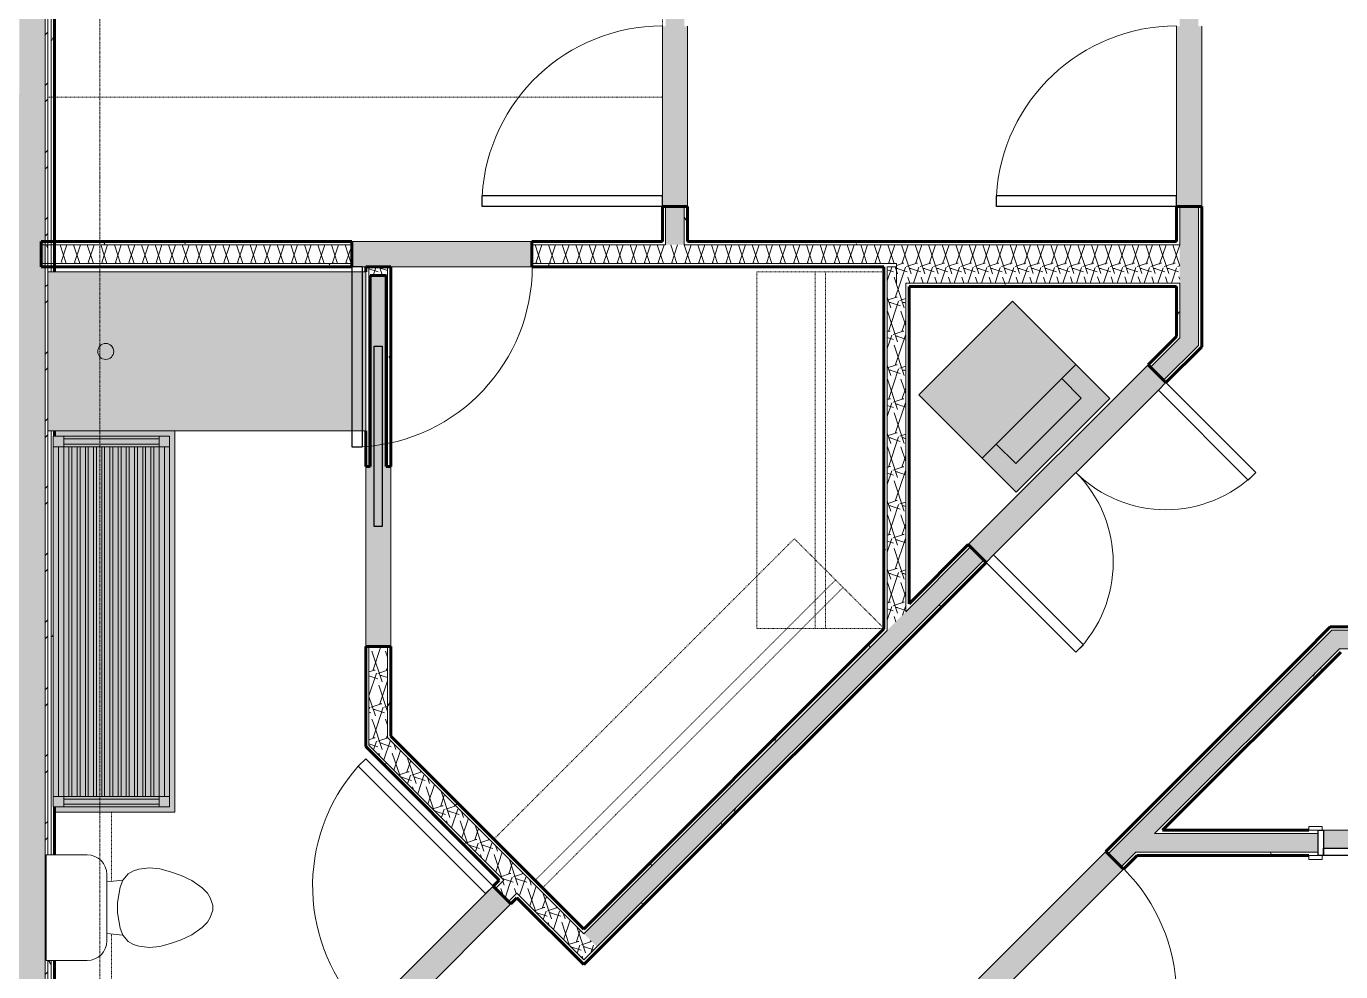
# Model space of a CAD drawing. Header units: inches. Extents: x -4169 to -1846, y 9706 to 12377.
# Drawn here: x -2514.2 to -2266.1, y 10525.7 to 10704.1 of the extents above; entities that cross this region are included whole.
import ezdxf

# ---------------------------------------------------------------- set-up
doc = ezdxf.new("R2010")
doc.units = ezdxf.units.IN
doc.header["$MEASUREMENT"] = 0
doc.linetypes.add('Dash', pattern=[0.25, 0.125, -0.125])
doc.linetypes.add('Grid Line 1_2_', pattern=[0.875, 0.5, -0.125, 0.125, -0.125])
for name, color, linetype, lineweight in [('0-1', 7, 'Continuous', 5), ('0-2', 50, 'Continuous', 18), ('A-DOOR-1', 250, 'Continuous', 9), ('A-DOOR-2', 90, 'Continuous', 30), ('A-DOOR-FRAM-1', 90, 'Continuous', 30), ('A-WALL', 113, 'Continuous', 18), ('A-WALL-1', 8, 'Continuous', 5), ('A-WALL-4', 10, 'Continuous', 60), ('A-WALL-5', 50, 'Continuous', 18), ('A-WALL-PATT-1', 250, 'Continuous', 9), ('A-WALL-PATT-2', 253, 'Continuous', 9), ('A-WALL-PATT-4', 111, 'Continuous', 9), ('I-FURN-1', 250, 'Continuous', 9), ('I-FURN-HDLN-1', 250, 'Dash', 9), ('I-WALL-3', 2, 'Continuous', 60), ('P-SANR-FIXT-2', 250, 'Continuous', 9), ('P-SANR-FIXT-3', 55, 'Continuous', 9), ('Q-CASE-1', 9, 'Continuous', 9), ('Q-CASE-3', 250, 'Continuous', 9), ('Q-CASE-HDLN-1', 250, 'Dash', 9), ('S-GRID-1', 1, 'Grid Line 1_2_', 9)]:
    doc.layers.add(name, color=color, linetype=linetype, lineweight=lineweight)
pattern_1 = [(0, (0, 0), (20.48, 5.12), [0.845, -14.515, 0.845, -14.515, -81.92]), (0, (0, 0), (20.48, 5.12), [-30.72, 0.845, -29.875, 0.845, -14.515, -35.84]), (0, (0, 0), (20.48, 5.12), [-76.8, 0.845, -9.395, 0.845, -24.755]), (120, (7.68, 2.56), (-14.67405, 15.1762003), [0.845, -14.515, 0.845, -14.515, -81.92]), (120, (7.68, 2.56), (-14.67405, 15.1762003), [-30.72, 0.845, -29.875, 0.845, -14.515, -35.84]), (120, (7.68, 2.56), (-14.67405, 15.1762003), [-76.8, 0.845, -9.395, 0.845, -24.755]), (240, (10.24, 12.8), (-5.80595, -20.2962003), [0.845, -14.515, 0.845, -14.515, -81.92]), (240, (10.24, 12.8), (-5.80595, -20.2962003), [-30.72, 0.845, -29.875, 0.845, -14.515, -35.84]), (240, (10.24, 12.8), (-5.80595, -20.2962003), [-76.8, 0.845, -9.395, 0.845, -24.755])]
pattern_2 = [(161.57, (0.32, 0.32), (-2.560496185, -0.000537386), [0, -18.214, 2.022, 0]), (18.43, (-0.32, 0.32), (-2.560496185, 0.000537386), [0, -18.214, 2.022, 0]), (108.43, (0.32, 0.32), (1.27922091, -6.400876726), [6.07, -14.166]), (71.57, (-0.32, 0.32), (1.27922091, 6.400876726), [6.07, -14.166])]

# ---------------------------------------------------------------- blocks, each defined once
blk = doc.blocks.new('POCKET - FLUSH - 2-10 x 6-8-2636667-ENLARGED RCP - 2ND FLOOR PLAN')
at = {"layer": 'A-DOOR-2'}
for p, q in [((-39.67, -0.75), (-39.67, 0.75)), ((-39.67, 0.75), (-5.67, 0.75)), ((-5.67, 0.75), (-5.67, -0.75)), ((-5.67, -0.75), (-39.67, -0.75))]:
    blk.add_line(p, q, dxfattribs=at)
blk = doc.blocks.new('Bath Tub - Maestro - 60_x30_-1372872-ENLARGED RCP - 2ND FLOOR PLAN')
at = {"layer": 'P-SANR-FIXT-3'}
blk.add_hatch(color=256, dxfattribs=at).paths.add_polyline_path([(0, -30), (60, -30), (60, 0), (0, 0)], flags=0)
at = {"layer": 'P-SANR-FIXT-2'}
for p, q in [((0, -30), (0, 0)), ((0, 0), (60, 0)), ((60, 0), (60, -30)), ((60, -30), (0, -30))]:
    blk.add_line(p, q, dxfattribs=at)
for start, end in [(0, 180), (180, 0)]:
    blk.add_arc((10.9375, -15), 1.5, start, end, dxfattribs=at)
blk = doc.blocks.new('Toilet-Domestic-3D - Toilet-Domestic-3D-1352612-ENLARGED RCP - 2ND FLOOR PLAN')
at = {"layer": 'P-SANR-FIXT-2'}
for p, q in [((-9.98, 19.48), (9.98, 19.48)), ((-9.98, 11.75), (-9.98, 19.48)), ((9.98, 19.48), (9.98, 11.75)), ((6.25, 8.02), (-6.25, 8.02)), ((-4.86, 8.02), (-5.21, 5)), ((4.86, 8.02), (5.21, 5)), ((-5.21, 5), (-6.4, 4)), ((-3.84, 5.5), (-5.21, 5)), ((-1, 6), (-3.84, 5.5)), ((1, 6), (-1, 6)), ((3.84, 5.5), (1, 6)), ((5.21, 5), (3.84, 5.5)), ((6.4, 4), (5.21, 5)), ((-6.97, 3), (-7.24, 2)), ((-6.4, 4), (-6.97, 3)), ((6.97, 3), (6.4, 4)), ((7.24, 2), (6.97, 3)), ((-7.41, 1), (-7.5, 0)), ((-7.5, 0), (-7.33, -1.99)), ((-7.24, 2), (-7.41, 1)), ((7.41, 1), (7.24, 2)), ((7.33, -1.99), (7.5, 0)), ((7.5, 0), (7.41, 1)), ((-7.33, -1.99), (-6.79, -4)), ((6.79, -4), (7.33, -1.99)), ((-6.79, -4), (-6.06, -6)), ((6.06, -6), (6.79, -4)), ((-6.06, -6), (-5.13, -8)), ((5.13, -8), (6.06, -6)), ((-5.13, -8), (-3.74, -10)), ((3.74, -10), (5.13, -8)), ((-3.74, -10), (-2.74, -11)), ((-2.74, -11), (-1.87, -11.5)), ((-1.87, -11.5), (-0.5, -12)), ((-0.5, -12), (0.5, -12)), ((0.5, -12), (1.87, -11.5)), ((1.87, -11.5), (2.74, -11)), ((2.74, -11), (3.74, -10))]:
    blk.add_line(p, q, dxfattribs=at)
for centre, start, end in [((-6.25, 11.75), 180, 270), ((6.25, 11.75), 270, 360)]:
    blk.add_arc(centre, 3.73, start, end, dxfattribs=at)
blk = doc.blocks.new('OD_CW_Upper Cabinet - OD_CW_Upper Cabinet-1880938-ENLARGED RCP - 2ND FLOOR PLAN')
at = {"layer": 'Q-CASE-HDLN-1'}
for p, q in [((0.74, -12), (13.78, -12)), ((23.7, -12), (36.74, -12)), ((36.74, -12), (36.74, -22.75))]:
    blk.add_line(p, q, dxfattribs=at)
blk = doc.blocks.new('Bath Vanity - Bath Vanity 72_-2551085-ENLARGED RCP - 2ND FLOOR PLAN')
at = {"layer": 'Q-CASE-1'}
h = blk.add_hatch(color=256, dxfattribs=at)
h.paths.add_polyline_path([(-35.26, -9.18), (-35.26, -24), (36.74, -24), (36.74, -1.25), (35.74, -1.25), (35.74, -23), (-34.26, -23), (-34.26, -1.25), (-35.26, -1.25), (-35.26, -8.64)], flags=0)
h.paths.add_polyline_path([(-32.26, -22), (33.74, -22), (33.74, -21), (-32.26, -21)], flags=0)
h.paths.add_polyline_path([(-32.26, -8.64), (-32.26, -9.18), (33.74, -9.18), (33.74, -8.64), (-2.41, -8.64)], flags=0)
h.paths.add_polyline_path([(-32.26, -6.09), (33.74, -6.09), (33.74, -5.55), (-32.26, -5.55)], flags=0)
h.paths.add_polyline_path([(-32.26, -10.73), (33.74, -10.73), (33.74, -10.18), (-32.26, -10.18)], flags=0)
h.paths.add_polyline_path([(-32.26, -16.36), (-32.26, -16.91), (33.74, -16.91), (33.74, -16.36), (-0.05, -16.36)], flags=0)
h.paths.add_polyline_path([(-32.26, -18.45), (33.74, -18.45), (33.74, -17.91), (-32.26, -17.91)], flags=0)
h.paths.add_polyline_path([(-32.26, -7.09), (-32.26, -7.64), (33.74, -7.64), (33.74, -7.09), (-3.65, -7.09)], flags=0)
h.paths.add_polyline_path([(-32.26, -3), (33.74, -3), (33.74, -2), (-32.26, -2)], flags=0)
h.paths.add_polyline_path([(-32.26, -20), (33.74, -20), (33.74, -19.45), (-32.26, -19.45)], flags=0)
h.paths.add_polyline_path([(-32.26, -13.27), (-32.26, -13.82), (33.74, -13.82), (33.74, -13.27), (-0.05, -13.27)], flags=0)
h.paths.add_polyline_path([(-32.26, -4), (-32.26, -4.55), (33.74, -4.55), (33.74, -4), (-6.12, -4)], flags=0)
h.paths.add_polyline_path([(-32.26, -14.82), (-32.26, -15.36), (33.74, -15.36), (33.74, -14.82), (-0.05, -14.82)], flags=0)
h.paths.add_polyline_path([(-32.26, -12.27), (33.74, -12.27), (33.74, -11.73), (-32.26, -11.73)], flags=0)
h = blk.add_hatch(color=256, dxfattribs=at)
h.paths.add_polyline_path([(-34.26, -23), (-32.26, -23), (-32.26, -21), (-34.26, -21), (-34.26, -22)], flags=0)
h.paths.add_polyline_path([(-34.26, -3), (-32.26, -3), (-32.26, -1), (-34.26, -1), (-34.26, -2)], flags=0)
h.paths.add_polyline_path([(33.74, -22), (33.74, -23), (35.74, -23), (35.74, -21), (33.74, -21)], flags=0)
h.paths.add_polyline_path([(33.74, -3), (35.74, -3), (35.74, -1), (33.74, -1), (33.74, -2)], flags=0)
for points in [[(-32.26, -1.25), (-32.26, -2), (33.74, -2), (33.74, -1), (-32.26, -1)], [(-34.26, -21), (-33.76, -21), (-33.76, -3), (-34.26, -3), (-34.26, -20)], [(-33.76, -3), (-33.76, -21), (-32.76, -21), (-32.76, -3)], [(-32.76, -3), (-32.76, -21), (-32.26, -21), (-32.26, -3)], [(-32.26, -3), (-32.26, -4), (33.74, -4), (33.74, -3), (-6.93, -3)], [(-32.26, -4.55), (-32.26, -5.55), (33.74, -5.55), (33.74, -4.55), (-5.69, -4.55)], [(33.74, -19.45), (33.74, -21), (34.24, -21), (34.24, -3), (33.74, -3), (33.74, -18.45)], [(34.24, -18.45), (34.24, -21), (35.24, -21), (35.24, -3), (34.24, -3), (34.24, -17.91)], [(35.24, -18.45), (35.24, -21), (35.74, -21), (35.74, -3), (35.24, -3), (35.24, -17.91)], [(-32.26, -6.09), (-32.26, -7.09), (33.74, -7.09), (33.74, -6.09), (-4.45, -6.09)], [(-32.26, -7.64), (-32.26, -8.64), (33.74, -8.64), (33.74, -7.64), (-3.21, -7.64)], [(-32.26, -9.18), (-32.26, -10.18), (33.74, -10.18), (33.74, -9.18), (-1.97, -9.18)], [(-32.26, -10.73), (-32.26, -11.73), (33.74, -11.73), (33.74, -10.73), (-0.73, -10.73)], [(-32.26, -12.27), (-32.26, -13.27), (33.74, -13.27), (33.74, -12.27), (-0.05, -12.27)], [(-32.26, -13.82), (-32.26, -14.82), (33.74, -14.82), (33.74, -13.82), (-0.05, -13.82)], [(-32.26, -15.36), (-32.26, -16.36), (33.74, -16.36), (33.74, -15.36), (-0.05, -15.36)], [(-32.26, -16.91), (-32.26, -17.91), (33.74, -17.91), (33.74, -16.91), (-0.05, -16.91)], [(-32.26, -18.45), (-32.26, -19.45), (33.74, -19.45), (33.74, -18.45), (-0.05, -18.45)], [(-32.26, -20), (-32.26, -21), (33.74, -21), (33.74, -20), (-0.05, -20)], [(-32.26, -23), (33.74, -23), (33.74, -22), (-32.26, -22)]]:
    blk.add_hatch(color=256, dxfattribs=at).paths.add_polyline_path(points, flags=0)
at = {"layer": 'Q-CASE-3'}
for p, q in [((-35.26, -24), (-35.26, -1.25)), ((-34.26, -3), (-34.26, -1)), ((-34.26, -1), (-32.26, -1)), ((33.74, -1), (-32.26, -1)), ((-32.26, -1), (-32.26, -3)), ((33.74, -2), (-32.26, -2)), ((33.74, -3), (33.74, -1)), ((33.74, -1), (35.74, -1)), ((35.74, -1), (35.74, -3)), ((-34.26, -3), (-34.26, -21)), ((-32.26, -3), (-34.26, -3)), ((-33.76, -3), (-33.76, -21)), ((-32.76, -3), (-32.76, -21)), ((33.74, -3), (-32.26, -3)), ((-32.26, -3), (-32.26, -21)), ((-32.26, -4), (33.74, -4)), ((33.74, -4.55), (-32.26, -4.55)), ((33.74, -3), (33.74, -21)), ((35.74, -3), (33.74, -3)), ((34.24, -3), (34.24, -21)), ((35.24, -3), (35.24, -21)), ((35.74, -3), (35.74, -21)), ((-32.26, -5.55), (33.74, -5.55)), ((33.74, -6.09), (-32.26, -6.09)), ((-32.26, -7.09), (33.74, -7.09)), ((33.74, -7.64), (-32.26, -7.64)), ((-32.26, -8.64), (33.74, -8.64)), ((33.74, -9.18), (-32.26, -9.18)), ((-32.26, -10.18), (33.74, -10.18)), ((33.74, -10.73), (-32.26, -10.73)), ((-32.26, -11.73), (33.74, -11.73)), ((33.74, -12.27), (-32.26, -12.27)), ((-32.26, -13.27), (33.74, -13.27)), ((33.74, -13.82), (-32.26, -13.82)), ((-32.26, -14.82), (33.74, -14.82)), ((33.74, -15.36), (-32.26, -15.36)), ((-32.26, -16.36), (33.74, -16.36)), ((33.74, -16.91), (-32.26, -16.91)), ((-32.26, -17.91), (33.74, -17.91)), ((33.74, -18.45), (-32.26, -18.45)), ((-32.26, -19.45), (33.74, -19.45)), ((-34.26, -23), (-34.26, -21)), ((-34.26, -21), (-32.26, -21)), ((33.74, -20), (-32.26, -20)), ((-32.26, -21), (33.74, -21)), ((-32.26, -21), (-32.26, -23)), ((33.74, -22), (-32.26, -22)), ((33.74, -23), (33.74, -21)), ((33.74, -21), (35.74, -21)), ((35.74, -21), (35.74, -23)), ((36.74, -24), (-35.26, -24)), ((-32.26, -23), (-34.26, -23)), ((33.74, -23), (-32.26, -23)), ((35.74, -23), (33.74, -23))]:
    blk.add_line(p, q, dxfattribs=at)
blk = doc.blocks.new('OD_CW_Closet - OD_CW_Closet-2622443-ENLARGED RCP - 2ND FLOOR PLAN')
at = {"layer": 'Q-CASE-HDLN-1'}
for p, q in [((0.74, 0), (80.94, 0)), ((80.94, 0), (80.94, -23.91)), ((0.74, -11), (80.94, -11)), ((0.74, -13), (80.94, -13))]:
    blk.add_line(p, q, dxfattribs=at)
blk = doc.blocks.new('OD_CW_Closet - OD_CW_Closet-2622444-ENLARGED RCP - 2ND FLOOR PLAN')
at = {"layer": 'Q-CASE-HDLN-1'}
for p, q in [((0.74, -24), (0.74, 0)), ((0.74, 0), (68.04, 0)), ((68.04, 0), (68.04, -24)), ((0.74, -11), (68.04, -11)), ((0.74, -13), (68.04, -13))]:
    blk.add_line(p, q, dxfattribs=at)
blk = doc.blocks.new('Stacked Washer and Dryer - 26_x25_ - Private-1372850-ENLARGED RCP - 2ND FLOOR PLAN')
at = {"layer": 'P-SANR-FIXT-3'}
blk.add_hatch(color=256, dxfattribs=at).paths.add_polyline_path([(10.03, 12.5), (0, 12.5), (0, -12.5), (26, -12.5), (26, 12.5), (11.25, 12.5)], flags=0)
at = {"layer": 'P-SANR-FIXT-2'}
for p, q in [((26, 12.5), (0, 12.5)), ((0, -12.5), (0, 12.5)), ((16.91, -12.5), (16.91, 12.5)), ((26, 12.5), (26, -12.5)), ((22.09, 8.75), (16.91, 8.75)), ((22.09, -8.75), (22.09, 8.75)), ((16.91, -8.75), (22.09, -8.75)), ((0, -12.5), (26, -12.5))]:
    blk.add_line(p, q, dxfattribs=at)
blk = doc.blocks.new('SWING - DOUBLE - FLUSH - 4-0 x 6-8 - DUMMY-2639956-ENLARGED RCP - 2ND FLOOR PLAN')
at = {"layer": 'A-DOOR-1'}
for centre, start, end in [((-24, -2.375), 270, 0), ((24, -2.375), 180, 270)]:
    blk.add_arc(centre, 24, start, end, dxfattribs=at)
at = {"layer": 'A-DOOR-2'}
for p, q in [((-22, -2.375), (-24, -2.375)), ((-24, -2.375), (-24, -26.375)), ((-22, -26.375), (-22, -2.375)), ((22, -2.375), (24, -2.375)), ((22, -26.375), (22, -2.375)), ((24, -2.375), (24, -26.375)), ((-24, -26.375), (-22, -26.375)), ((24, -26.375), (22, -26.375))]:
    blk.add_line(p, q, dxfattribs=at)
blk = doc.blocks.new('SWING - SINGLE - FLUSH - 2-10 x 6-8 - PRIVACY-2632541-ENLARGED RCP - 2ND FLOOR PLAN')
at = {"layer": 'A-DOOR-1'}
blk.add_arc((17, 2.37), 34.07, 93.3657, 180, dxfattribs=at)
at = {"layer": 'A-DOOR-2'}
for p, q in [((15, 2.37), (15, 36.38)), ((17, 36.38), (15, 36.38)), ((17, 2.37), (17, 36.38)), ((17, 2.37), (15, 2.37))]:
    blk.add_line(p, q, dxfattribs=at)
blk = doc.blocks.new('SWING - SINGLE - FLUSH - 2-8 x 6-8 - PASSAGE-2632542-ENLARGED RCP - 2ND FLOOR PLAN')
at = {"layer": 'A-DOOR-1'}
blk.add_arc((16, 2.37), 32.07, 93.5759, 180, dxfattribs=at)
at = {"layer": 'A-DOOR-2'}
for p, q in [((14, 2.37), (14, 34.38)), ((16, 34.38), (14, 34.38)), ((16, 2.37), (16, 34.38)), ((16, 2.37), (14, 2.37))]:
    blk.add_line(p, q, dxfattribs=at)
blk = doc.blocks.new('SWING - SINGLE - FLUSH - 2-10 x 6-8 - PRIVACY-2632540-ENLARGED RCP - 2ND FLOOR PLAN')
at = {"layer": 'A-DOOR-1'}
blk.add_arc((17, -2.37), 34.07, 180, 266.6343, dxfattribs=at)
at = {"layer": 'A-DOOR-2'}
for p, q in [((15, -2.37), (15, -36.38)), ((17, -2.37), (15, -2.37)), ((17, -2.37), (17, -36.38)), ((17, -36.38), (15, -36.38))]:
    blk.add_line(p, q, dxfattribs=at)
blk = doc.blocks.new('SWING - SINGLE - FLUSH - 2-10 x 6-8 - PASSAGE-2674591-ENLARGED RCP - 2ND FLOOR PLAN')
at = {"layer": 'A-DOOR-1'}
blk.add_arc((17, 2.37), 34.07, 93.3657, 180, dxfattribs=at)
at = {"layer": 'A-DOOR-2'}
for p, q in [((15, 2.37), (15, 36.38)), ((17, 36.38), (15, 36.38)), ((17, 2.37), (17, 36.38)), ((17, 2.37), (15, 2.37))]:
    blk.add_line(p, q, dxfattribs=at)
blk = doc.blocks.new('Bed-Standard - King 78_ x 80_-1242963-ENLARGED RCP - 2ND FLOOR PLAN')
at = {"layer": 'I-FURN-1'}
for p, q in [((49.69, 38.2), (-28.31, 38.2)), ((-28.31, 38.2), (-28.31, -41.8)), ((49.69, -41.8), (49.69, 38.2)), ((-25.31, 36.2), (-25.31, 24.2)), ((-25.31, 36.2), (46.69, 36.2)), ((46.69, 36.2), (46.69, 24.2)), ((49.69, 24.2), (-28.31, 17.63)), ((-25.31, 24.2), (46.69, 24.2)), ((-28.31, -41.8), (49.69, -41.8))]:
    blk.add_line(p, q, dxfattribs=at)
at = {"layer": 'I-FURN-HDLN-1'}
for p, q in [((-64.31, 38.2), (-64.31, -77.8)), ((73.69, -77.8), (73.69, 38.2)), ((-64.31, -77.8), (73.69, -77.8))]:
    blk.add_line(p, q, dxfattribs=at)
blk = doc.blocks.new('SLIDING - FLUSH - 6-0 x 6-8-2636082-ENLARGED RCP - 2ND FLOOR PLAN')
at = {"layer": 'A-DOOR-1'}
for p, q in [((-38.75, 3.25), (-36.25, 3.25)), ((-38.75, 2.5), (-38.75, 3.25)), ((-36.25, 2.5), (-38.75, 2.5)), ((-36.25, 3.25), (-36.25, 2.5)), ((36.25, 3.25), (38.75, 3.25)), ((36.25, 2.5), (36.25, 3.25)), ((38.75, 2.5), (36.25, 2.5)), ((38.75, 3.25), (38.75, 2.5)), ((-38.75, -2.25), (-36.25, -2.25)), ((-38.75, -3), (-38.75, -2.25)), ((-36.25, -2.25), (-36.25, -3)), ((36.25, -2.25), (38.75, -2.25)), ((36.25, -3), (36.25, -2.25)), ((38.75, -2.25), (38.75, -3)), ((-36.25, -3), (-38.75, -3)), ((38.75, -3), (36.25, -3))]:
    blk.add_line(p, q, dxfattribs=at)
at = {"layer": 'A-DOOR-2'}
for p, q in [((-1, 0.5), (36, 0.5)), ((-1, -0.875), (-1, 0.5)), ((36, 0.5), (36, -0.875)), ((-36, -0.875), (1, -0.875)), ((-36, -2.25), (-36, -0.875)), ((1, -2.25), (-36, -2.25)), ((36, -0.875), (-1, -0.875)), ((1, -0.875), (1, -2.25))]:
    blk.add_line(p, q, dxfattribs=at)
at = {"layer": 'A-DOOR-FRAM-1'}
for p, q in [((-37, 2.5), (-36, 2.5)), ((-37, -2.25), (-37, 2.5)), ((-36, 2.5), (-36, -2.25)), ((36, 2.5), (37, 2.5)), ((36, -2.25), (36, 2.5)), ((37, 2.5), (37, -2.25)), ((-36, -2.25), (-37, -2.25)), ((37, -2.25), (36, -2.25))]:
    blk.add_line(p, q, dxfattribs=at)
blk = doc.blocks.new('CTR - 1st Phase - Unit Layouts_rvt-1-ENLARGED RCP - 2ND FLOOR PLAN')
at = {"layer": 'A-WALL-1'}
for points in [[(-2393.5, 10670.13), (-2389.37, 10670.13), (-2389.37, 10704.13), (-2394.12, 10704.13), (-2394.12, 10670.13)], [(-2292.32, 10670.13), (-2292.32, 10704.13), (-2297.07, 10704.13), (-2297.07, 10670.13), (-2292.95, 10670.13)], [(-2445.37, 10658.75), (-2418.75, 10658.75), (-2418.75, 10663.5), (-2452.75, 10663.5), (-2452.75, 10658.75), (-2446, 10658.75)], [(-2450.12, 10587.06), (-2445.37, 10587.06), (-2445.37, 10621.06), (-2446.25, 10621.06), (-2446.25, 10657.06), (-2449.25, 10657.06), (-2449.25, 10621.06), (-2450.12, 10621.06), (-2450.12, 10590.36)], [(-2333.02, 10602.92), (-2299.08, 10636.86), (-2302.44, 10640.22), (-2336.38, 10606.28), (-2333.46, 10603.36)], [(-2331.12, 10520.96), (-2307.08, 10545.01), (-2310.44, 10548.36), (-2334.48, 10524.32), (-2331.57, 10521.41)], [(-2446.75, 10514.41), (-2422.71, 10538.45), (-2426.07, 10541.81), (-2450.11, 10517.77), (-2447.19, 10514.85)]]:
    blk.add_hatch(color=256, dxfattribs=at).paths.add_polyline_path(points, flags=0)
h = blk.add_hatch(color=256, dxfattribs=at)
h.paths.add_polyline_path([(-2232.32, 10547.6), (-2197.32, 10547.6), (-2197.32, 10548.98), (-2232.32, 10548.98)], flags=0)
h.paths.add_polyline_path([(-2269.32, 10548.98), (-2234.32, 10548.98), (-2234.32, 10550.35), (-2197.32, 10550.35), (-2197.32, 10552.35), (-2269.32, 10552.35), (-2269.32, 10551.73)], flags=0)
at = {"layer": 'A-WALL-PATT-1'}
h = blk.add_hatch(dxfattribs=at)
h.set_pattern_fill('FP_1', color=256, style=0, pattern_type=2)
h.set_pattern_definition(pattern_1)
h.paths.add_polyline_path([(-2394.12, 10663.5), (-2393.5, 10663.5), (-2393.5, 10670.13), (-2394.12, 10670.13)], flags=0)
h.paths.add_polyline_path([(-2393.5, 10704.13), (-2393.5, 10843.14), (-2394.12, 10843.14), (-2394.12, 10704.13)], flags=0)
h = blk.add_hatch(dxfattribs=at)
h.set_pattern_fill('FP_1', color=256, style=0, pattern_type=2)
h.set_pattern_definition(pattern_1)
h.paths.add_polyline_path([(-2390, 10663.5), (-2389.37, 10663.5), (-2389.37, 10670.13), (-2390, 10670.13)], flags=0)
h.paths.add_polyline_path([(-2389.37, 10704.13), (-2389.38, 10843.14), (-2390, 10843.14), (-2390, 10704.13)], flags=0)
h = blk.add_hatch(dxfattribs=at)
h.set_pattern_fill('FP_1', color=256, style=0, pattern_type=2)
h.set_pattern_definition(pattern_1)
h.paths.add_polyline_path([(-2297.07, 10645.58), (-2296.45, 10646.21), (-2296.45, 10655.63), (-2297.07, 10655.63), (-2297.07, 10646.21)], flags=0)
h.paths.add_polyline_path([(-2296.45, 10662.88), (-2296.45, 10670.13), (-2297.07, 10670.13), (-2297.07, 10662.88)], flags=0)
h.paths.add_polyline_path([(-2296.45, 10704.13), (-2296.45, 10841.89), (-2297.07, 10841.89), (-2297.07, 10704.13)], flags=0)
h = blk.add_hatch(dxfattribs=at)
h.set_pattern_fill('FP_1', color=256, style=0, pattern_type=2)
h.set_pattern_definition(pattern_1)
h.paths.add_polyline_path([(-2292.95, 10643.88), (-2292.32, 10644.5), (-2292.32, 10670.13), (-2292.95, 10670.13), (-2292.95, 10644.5)], flags=0)
h.paths.add_polyline_path([(-2292.95, 10704.13), (-2292.32, 10704.13), (-2292.32, 10841.89), (-2292.95, 10841.89), (-2292.95, 10707.92)], flags=0)
h.paths.add_polyline_path([(-2292.57, 10842.51), (-2292.32, 10842.51), (-2292.32, 10844.14), (-2292.57, 10844.14)], flags=0)
h = blk.add_hatch(dxfattribs=at)
h.set_pattern_fill('FP_1', color=256, style=0, pattern_type=2)
h.set_pattern_definition(pattern_1)
h.paths.add_polyline_path([(-2349.92, 10662.88), (-2349.92, 10663.5), (-2390, 10663.5), (-2390, 10662.88), (-2351.67, 10662.88)], flags=0)
h.paths.add_polyline_path([(-2394.12, 10662.88), (-2393.5, 10662.88), (-2393.5, 10663.5), (-2418.75, 10663.5), (-2418.75, 10662.88), (-2408.79, 10662.88)], flags=0)
h.paths.add_polyline_path([(-2508.87, 10662.88), (-2452.75, 10662.88), (-2452.75, 10663.5), (-2508.87, 10663.5), (-2508.87, 10662.91)], flags=0)
h = blk.add_hatch(dxfattribs=at)
h.set_pattern_fill('FP_1', color=256, style=0, pattern_type=2)
h.set_pattern_definition(pattern_1)
h.paths.add_polyline_path([(-2333.46, 10662.88), (-2297.07, 10662.88), (-2297.07, 10663.5), (-2349.92, 10663.5), (-2349.92, 10662.88), (-2345.7, 10662.88)], flags=0)
h = blk.add_hatch(dxfattribs=at)
h.set_pattern_fill('FP_1', color=256, style=0, pattern_type=2)
h.set_pattern_definition(pattern_1)
h.paths.add_polyline_path([(-2383.67, 10658.75), (-2349.92, 10658.75), (-2349.92, 10659.38), (-2418.75, 10659.38), (-2418.75, 10658.75), (-2390, 10658.75)], flags=0)
h.paths.add_polyline_path([(-2452.75, 10658.75), (-2452.75, 10659.38), (-2508.87, 10659.38), (-2508.87, 10658.75), (-2479.39, 10658.75)], flags=0)
h = blk.add_hatch(dxfattribs=at)
h.set_pattern_fill('FP_1', color=256, style=0, pattern_type=2)
h.set_pattern_definition(pattern_1)
h.paths.add_polyline_path([(-2445.37, 10570.14), (-2445.37, 10587.06), (-2446, 10587.06), (-2446, 10570.76)], flags=0)
h.paths.add_polyline_path([(-2445.37, 10621.06), (-2445.37, 10658.75), (-2446, 10658.75), (-2446, 10621.06)], flags=0)
h = blk.add_hatch(dxfattribs=at)
h.set_pattern_fill('FP_1', color=256, style=0, pattern_type=2)
h.set_pattern_definition(pattern_1)
h.paths.add_polyline_path([(-2352.3, 10590.36), (-2351.67, 10590.98), (-2351.67, 10658.75), (-2352.3, 10658.75), (-2352.3, 10590.86)], flags=0)
h = blk.add_hatch(dxfattribs=at)
h.set_pattern_fill('FP_1', color=256, style=0, pattern_type=2)
h.set_pattern_definition(pattern_1)
h.paths.add_polyline_path([(-2348.17, 10655), (-2297.07, 10655), (-2297.07, 10655.63), (-2348.17, 10655.63)], flags=0)
h = blk.add_hatch(dxfattribs=at)
h.set_pattern_fill('FP_1', color=256, style=0, pattern_type=2)
h.set_pattern_definition(pattern_1)
h.paths.add_polyline_path([(-2348.17, 10594.48), (-2347.55, 10595.11), (-2347.55, 10655), (-2348.17, 10655), (-2348.17, 10594.53)], flags=0)
h = blk.add_hatch(dxfattribs=at)
h.set_pattern_fill('FP_1', color=256, style=0, pattern_type=2)
h.set_pattern_definition(pattern_1)
h.paths.add_polyline_path([(-2408.51, 10533.27), (-2351.67, 10590.1), (-2351.69, 10590.97), (-2408.95, 10533.71)], flags=0)
h.paths.add_polyline_path([(-2348.17, 10593.6), (-2335.94, 10605.84), (-2336.38, 10606.28), (-2348.17, 10594.48), (-2348.17, 10593.92)], flags=0)
h.paths.add_polyline_path([(-2302, 10639.78), (-2296.45, 10645.33), (-2296.45, 10646.21), (-2302.44, 10640.22)], flags=0)
h = blk.add_hatch(dxfattribs=at)
h.set_pattern_fill('FP_1', color=256, style=0, pattern_type=2)
h.set_pattern_definition(pattern_1)
h.paths.add_polyline_path([(-2408.51, 10527.44), (-2333.02, 10602.92), (-2333.46, 10603.36), (-2408.95, 10527.88)], flags=0)
h.paths.add_polyline_path([(-2299.08, 10636.86), (-2292.32, 10643.62), (-2292.32, 10644.5), (-2299.52, 10637.3)], flags=0)
h = blk.add_hatch(dxfattribs=at)
h.set_pattern_fill('FP_1', color=256, style=0, pattern_type=2)
h.set_pattern_definition(pattern_1)
h.paths.add_polyline_path([(-2437.45, 10420.47), (-2427.59, 10430.33), (-2428.03, 10430.78), (-2437.89, 10420.92), (-2437.47, 10420.5)], flags=0)
h.paths.add_polyline_path([(-2375.26, 10482.66), (-2334.04, 10523.88), (-2334.48, 10524.32), (-2375.7, 10483.1)], flags=0)
h.paths.add_polyline_path([(-2310, 10547.92), (-2267.79, 10590.13), (-2268.68, 10590.13), (-2310.44, 10548.36)], flags=0)
h = blk.add_hatch(dxfattribs=at)
h.set_pattern_fill('FP_1', color=256, style=0, pattern_type=2)
h.set_pattern_definition(pattern_1)
h.paths.add_polyline_path([(-2268.05, 10590.13), (-2242.9, 10590.13), (-2242.9, 10590.75), (-2268.05, 10590.75), (-2268.68, 10590.13)], flags=0)
h.paths.add_polyline_path([(-2139.78, 10590.13), (-2076.17, 10590.13), (-2076.17, 10590.75), (-2239.4, 10590.75), (-2239.4, 10590.13), (-2169.78, 10590.13)], flags=0)
h = blk.add_hatch(dxfattribs=at)
h.set_pattern_fill('FP_1', color=256, style=0, pattern_type=2)
h.set_pattern_definition(pattern_1)
h.paths.add_polyline_path([(-2169.78, 10586), (-2108.1, 10586), (-2108.1, 10586.63), (-2266.34, 10586.63), (-2266.97, 10586), (-2181.08, 10586)], flags=0)
h.paths.add_polyline_path([(-2094.19, 10586), (-2076.8, 10586), (-2076.8, 10586.63), (-2104.6, 10586.63), (-2104.6, 10586), (-2098.46, 10586)], flags=0)
h = blk.add_hatch(dxfattribs=at)
h.set_pattern_fill('FP_1', color=256, style=0, pattern_type=2)
h.set_pattern_definition(pattern_1)
h.paths.add_polyline_path([(-2435.28, 10416.81), (-2435.15, 10416.93), (-2435.22, 10417.75), (-2435.72, 10417.25)], flags=0)
h.paths.add_polyline_path([(-2432.05, 10420.04), (-2424.67, 10427.42), (-2425.11, 10427.86), (-2432.93, 10420.04), (-2432.69, 10420.04)], flags=0)
h.paths.add_polyline_path([(-2372.34, 10479.74), (-2367.86, 10484.23), (-2368.3, 10484.67), (-2372.79, 10480.19)], flags=0)
h.paths.add_polyline_path([(-2365.38, 10486.7), (-2337.63, 10514.46), (-2338.07, 10514.9), (-2365.83, 10487.15)], flags=0)
h.paths.add_polyline_path([(-2335.15, 10516.93), (-2331.12, 10520.96), (-2331.57, 10521.41), (-2335.6, 10517.38)], flags=0)
h.paths.add_polyline_path([(-2307.08, 10545.01), (-2303.86, 10548.23), (-2304.74, 10548.23), (-2307.52, 10545.45)], flags=0)
h.paths.add_polyline_path([(-2301.24, 10551.73), (-2300.36, 10551.73), (-2266.08, 10586), (-2266.97, 10586), (-2272.8, 10580.17)], flags=0)
h = blk.add_hatch(dxfattribs=at)
h.set_pattern_fill('FP_1', color=256, style=0, pattern_type=2)
h.set_pattern_definition(pattern_1)
h.paths.add_polyline_path([(-2408.95, 10526.99), (-2408.51, 10527.44), (-2421.56, 10540.49), (-2422, 10540.05), (-2409.83, 10527.88)], flags=0)
h.paths.add_polyline_path([(-2424.47, 10542.52), (-2424.03, 10542.96), (-2450.12, 10569.05), (-2450.12, 10568.17), (-2424.92, 10542.96)], flags=0)
h = blk.add_hatch(dxfattribs=at)
h.set_pattern_fill('FP_1', color=256, style=0, pattern_type=2)
h.set_pattern_definition(pattern_1)
h.paths.add_polyline_path([(-2408.95, 10532.83), (-2408.51, 10533.27), (-2446, 10570.76), (-2446, 10569.88), (-2409.39, 10533.27)], flags=0)
h = blk.add_hatch(dxfattribs=at)
h.set_pattern_fill('FP_1', color=256, style=0, pattern_type=2)
h.set_pattern_definition(pattern_1)
h.paths.add_polyline_path([(-2300.36, 10551.73), (-2270.32, 10551.73), (-2270.32, 10552.35), (-2299.73, 10552.35)], flags=0)
h.paths.add_polyline_path([(-2196.32, 10551.73), (-2190.32, 10551.73), (-2190.32, 10552.35), (-2196.32, 10552.35)], flags=0)
h.paths.add_polyline_path([(-2104.6, 10551.73), (-2076.8, 10551.74), (-2076.8, 10552.35), (-2104.6, 10552.35)], flags=0)
h.paths.add_polyline_path([(-2113.55, 10551.73), (-2108.1, 10551.73), (-2108.1, 10552.35), (-2116.32, 10552.35), (-2116.32, 10551.73)], flags=0)
h = blk.add_hatch(dxfattribs=at)
h.set_pattern_fill('FP_1', color=256, style=0, pattern_type=2)
h.set_pattern_definition(pattern_1)
h.paths.add_polyline_path([(-2301.24, 10547.6), (-2270.32, 10547.6), (-2270.32, 10548.23), (-2303.86, 10548.23), (-2304.48, 10547.6)], flags=0)
h.paths.add_polyline_path([(-2104.6, 10547.6), (-2076.8, 10547.61), (-2076.8, 10548.23), (-2116.32, 10548.23), (-2116.32, 10547.6), (-2108.1, 10547.6)], flags=0)
h.paths.add_polyline_path([(-2194.57, 10547.6), (-2190.32, 10547.6), (-2190.32, 10548.23), (-2196.32, 10548.23), (-2196.32, 10547.6)], flags=0)
h = blk.add_hatch(dxfattribs=at)
h.set_pattern_fill('FP_1', color=256, style=0, pattern_type=2)
h.set_pattern_definition(pattern_1)
h.paths.add_polyline_path([(-2492.25, 10474.74), (-2481.6, 10485.4), (-2482.04, 10485.84), (-2492.69, 10475.19)], flags=0)
h.paths.add_polyline_path([(-2479.12, 10487.87), (-2449.66, 10517.33), (-2450.11, 10517.77), (-2479.56, 10488.31)], flags=0)
h.paths.add_polyline_path([(-2425.62, 10541.37), (-2424.47, 10542.52), (-2424.92, 10542.96), (-2426.07, 10541.81)], flags=0)
at = {"layer": 'A-WALL-PATT-2'}
h = blk.add_hatch(dxfattribs=at)
h.set_pattern_fill('FP_2', color=256, style=0, pattern_type=2)
h.set_pattern_definition(pattern_2)
h.paths.add_polyline_path([(-2390, 10662.88), (-2390, 10670.13), (-2393.5, 10670.13), (-2393.5, 10662.88)], flags=0)
h.paths.add_polyline_path([(-2390, 10704.13), (-2390, 10844.14), (-2393.5, 10844.14), (-2393.5, 10704.13)], flags=0)
h = blk.add_hatch(dxfattribs=at)
h.set_pattern_fill('FP_2', color=256, style=0, pattern_type=2)
h.set_pattern_definition(pattern_2)
h.paths.add_polyline_path([(-2296.45, 10645.33), (-2292.95, 10648.83), (-2292.95, 10670.13), (-2296.45, 10670.13), (-2296.45, 10645.58)], flags=0)
h.paths.add_polyline_path([(-2292.95, 10704.13), (-2292.95, 10841.89), (-2296.45, 10841.89), (-2296.45, 10704.13), (-2296.07, 10704.13)], flags=0)
h = blk.add_hatch(dxfattribs=at)
h.set_pattern_fill('FP_2', color=256, style=0, pattern_type=2)
h.set_pattern_definition(pattern_2)
h.paths.add_polyline_path([(-2351.67, 10659.38), (-2349.92, 10659.38), (-2349.92, 10662.88), (-2418.75, 10662.88), (-2418.75, 10659.38), (-2383.67, 10659.38)], flags=0)
h.paths.add_polyline_path([(-2452.75, 10659.38), (-2452.75, 10662.88), (-2508.87, 10662.88), (-2508.87, 10659.38), (-2478.39, 10659.38)], flags=0)
h.paths.add_polyline_path([(-2510.12, 10659.38), (-2510.12, 10662.88), (-2510.62, 10662.88), (-2510.62, 10659.38)], flags=0)
h = blk.add_hatch(dxfattribs=at)
h.set_pattern_fill('FP_2', color=256, style=0, pattern_type=2)
h.set_pattern_definition(pattern_2)
h.paths.add_polyline_path([(-2296.45, 10655.63), (-2296.45, 10662.88), (-2349.92, 10662.88), (-2349.92, 10655.63), (-2297.07, 10655.63)], flags=0)
h = blk.add_hatch(dxfattribs=at)
h.set_pattern_fill('FP_2', color=256, style=0, pattern_type=2)
h.set_pattern_definition(pattern_2)
h.paths.add_polyline_path([(-2446, 10569.88), (-2446, 10587.06), (-2449.5, 10587.06), (-2449.5, 10573.38), (-2446.26, 10570.14)], flags=0)
h.paths.add_polyline_path([(-2446.25, 10621.06), (-2446, 10621.06), (-2446, 10658.75), (-2449.5, 10658.75), (-2449.5, 10621.06), (-2449.25, 10621.06), (-2449.25, 10657.06), (-2446.25, 10657.06), (-2446.25, 10632.86)], flags=0)
h = blk.add_hatch(dxfattribs=at)
h.set_pattern_fill('FP_2', color=256, style=0, pattern_type=2)
h.set_pattern_definition(pattern_2)
h.paths.add_polyline_path([(-2351.67, 10590.1), (-2348.17, 10593.6), (-2348.17, 10655.63), (-2349.92, 10655.63), (-2349.92, 10658.75), (-2351.67, 10658.75), (-2351.67, 10590.36)], flags=0)
h = blk.add_hatch(dxfattribs=at)
h.set_pattern_fill('FP_2', color=256, style=0, pattern_type=2)
h.set_pattern_definition(pattern_2)
h.paths.add_polyline_path([(-2406.47, 10530.35), (-2333.46, 10603.36), (-2335.94, 10605.84), (-2408.95, 10532.83), (-2406.91, 10530.79)], flags=0)
h.paths.add_polyline_path([(-2299.52, 10637.3), (-2292.95, 10643.88), (-2292.95, 10648.83), (-2302, 10639.78), (-2300.5, 10638.27)], flags=0)
h = blk.add_hatch(dxfattribs=at)
h.set_pattern_fill('FP_2', color=256, style=0, pattern_type=2)
h.set_pattern_definition(pattern_2)
h.paths.add_polyline_path([(-2271.29, 10586.63), (-2076.17, 10586.63), (-2076.17, 10590.13), (-2267.79, 10590.13)], flags=0)
h = blk.add_hatch(dxfattribs=at)
h.set_pattern_fill('FP_2', color=256, style=0, pattern_type=2)
h.set_pattern_definition(pattern_2)
h.paths.add_polyline_path([(-2435.72, 10417.25), (-2435.22, 10417.75), (-2435.26, 10418.29), (-2437.01, 10420.04), (-2437.1, 10419.41), (-2437.33, 10418.86), (-2435.76, 10417.3)], flags=0)
h.paths.add_polyline_path([(-2435.72, 10420.04), (-2432.93, 10420.04), (-2425.11, 10427.86), (-2427.59, 10430.33), (-2437.45, 10420.47), (-2437.01, 10420.04)], flags=0)
h.paths.add_polyline_path([(-2372.79, 10480.19), (-2331.57, 10521.41), (-2334.04, 10523.88), (-2375.26, 10482.66), (-2372.87, 10480.27)], flags=0)
h.paths.add_polyline_path([(-2307.52, 10545.45), (-2266.34, 10586.63), (-2271.29, 10586.63), (-2310, 10547.92)], flags=0)
h = blk.add_hatch(dxfattribs=at)
h.set_pattern_fill('FP_2', color=256, style=0, pattern_type=2)
h.set_pattern_definition(pattern_2)
h.paths.add_polyline_path([(-2408.95, 10527.88), (-2406.47, 10530.35), (-2449.5, 10573.38), (-2449.5, 10568.43), (-2411.86, 10530.79)], flags=0)
h = blk.add_hatch(dxfattribs=at)
h.set_pattern_fill('FP_2', color=256, style=0, pattern_type=2)
h.set_pattern_definition(pattern_2)
h.paths.add_polyline_path([(-2304.74, 10548.23), (-2270.32, 10548.23), (-2270.32, 10551.73), (-2301.24, 10551.73), (-2304.48, 10548.49)], flags=0)
h.paths.add_polyline_path([(-2196.32, 10548.23), (-2190.32, 10548.23), (-2190.32, 10551.73), (-2196.32, 10551.73)], flags=0)
h.paths.add_polyline_path([(-2076.8, 10548.23), (-2076.17, 10548.23), (-2076.17, 10551.73), (-2116.32, 10551.73), (-2116.32, 10548.23), (-2113.55, 10548.23)], flags=0)
h = blk.add_hatch(dxfattribs=at)
h.set_pattern_fill('FP_2', color=256, style=0, pattern_type=2)
h.set_pattern_definition(pattern_2)
h.paths.add_polyline_path([(-2489.77, 10472.27), (-2447.19, 10514.85), (-2449.66, 10517.33), (-2492.25, 10474.74)], flags=0)
h.paths.add_polyline_path([(-2423.15, 10538.9), (-2421.56, 10540.49), (-2424.03, 10542.96), (-2425.62, 10541.37), (-2424.03, 10539.78)], flags=0)
at = {"layer": 'A-WALL-4'}
for p, q in [((-2394.12, 10663.5), (-2394.12, 10670.13)), ((-2394.12, 10670.13), (-2389.37, 10670.13)), ((-2389.37, 10670.13), (-2389.37, 10663.5)), ((-2297.07, 10663.5), (-2297.07, 10670.13)), ((-2297.07, 10670.13), (-2292.32, 10670.13)), ((-2292.32, 10670.13), (-2292.32, 10650.33)), ((-2511.37, 10658.75), (-2511.37, 10663.5)), ((-2511.37, 10663.5), (-2452.75, 10663.5)), ((-2452.75, 10663.5), (-2452.75, 10658.75)), ((-2418.75, 10658.75), (-2418.75, 10663.5)), ((-2418.75, 10663.5), (-2394.12, 10663.5)), ((-2389.37, 10663.5), (-2349.92, 10663.5)), ((-2349.92, 10663.5), (-2297.07, 10663.5)), ((-2452.75, 10658.75), (-2511.37, 10658.75)), ((-2450.12, 10657.75), (-2450.12, 10658.75)), ((-2450.12, 10658.75), (-2445.37, 10658.75)), ((-2445.37, 10658.75), (-2445.37, 10621.06)), ((-2352.3, 10658.75), (-2418.75, 10658.75)), ((-2352.3, 10590.36), (-2352.3, 10658.75)), ((-2446.25, 10657.06), (-2449.25, 10657.06)), ((-2449.25, 10657.06), (-2449.25, 10621.06)), ((-2446.25, 10621.06), (-2446.25, 10657.06)), ((-2347.55, 10655), (-2347.55, 10595.11)), ((-2297.07, 10655), (-2347.55, 10655)), ((-2297.07, 10645.58), (-2297.07, 10655)), ((-2292.32, 10650.33), (-2292.32, 10644.5)), ((-2302.44, 10640.22), (-2297.07, 10645.58)), ((-2292.32, 10643.62), (-2299.08, 10636.86)), ((-2292.32, 10644.5), (-2292.32, 10643.62)), ((-2299.08, 10636.86), (-2302.44, 10640.22)), ((-2450.12, 10621.06), (-2450.12, 10627.75)), ((-2449.25, 10621.06), (-2450.12, 10621.06)), ((-2445.37, 10621.06), (-2446.25, 10621.06)), ((-2347.55, 10595.11), (-2336.38, 10606.28)), ((-2336.38, 10606.28), (-2333.02, 10602.92)), ((-2333.02, 10602.92), (-2405.59, 10530.35)), ((-2408.95, 10533.71), (-2352.3, 10590.36)), ((-2272.8, 10586), (-2268.68, 10590.13)), ((-2268.68, 10590.13), (-2268.05, 10590.75)), ((-2268.05, 10590.75), (-2243.53, 10590.75)), ((-2450.12, 10574.89), (-2450.12, 10587.06)), ((-2450.12, 10587.06), (-2445.37, 10587.06)), ((-2445.37, 10587.06), (-2445.37, 10570.14)), ((-2310.44, 10548.36), (-2272.8, 10586)), ((-2266.08, 10586), (-2299.73, 10552.35)), ((-2450.12, 10569.05), (-2450.12, 10574.89)), ((-2450.12, 10568.17), (-2450.12, 10569.05)), ((-2445.37, 10570.14), (-2408.95, 10533.71)), ((-2424.92, 10542.96), (-2450.12, 10568.17)), ((-2299.73, 10552.35), (-2272.07, 10552.35)), ((-2307.08, 10545.01), (-2310.44, 10548.36)), ((-2304.48, 10547.6), (-2307.08, 10545.01)), ((-2272.07, 10547.6), (-2304.48, 10547.6)), ((-2426.07, 10541.81), (-2424.92, 10542.96)), ((-2422.71, 10538.45), (-2426.07, 10541.81)), ((-2421.56, 10539.6), (-2422.71, 10538.45)), ((-2408.95, 10526.99), (-2421.56, 10539.6)), ((-2405.59, 10530.35), (-2408.51, 10527.44)), ((-2408.51, 10527.44), (-2408.95, 10526.99))]:
    blk.add_line(p, q, dxfattribs=at)
at = {"layer": 'A-WALL-5'}
for p, q in [((-2394.12, 10704.13), (-2394.12, 10670.13)), ((-2389.37, 10670.13), (-2389.37, 10704.13)), ((-2297.07, 10704.13), (-2297.07, 10670.13)), ((-2292.32, 10670.13), (-2292.32, 10704.13)), ((-2393.5, 10663.5), (-2393.5, 10670.13)), ((-2390, 10663.5), (-2390, 10670.13)), ((-2296.45, 10662.88), (-2296.45, 10670.13)), ((-2292.95, 10649.71), (-2292.95, 10670.13)), ((-2418.75, 10663.5), (-2452.75, 10663.5)), ((-2393.5, 10662.88), (-2393.5, 10663.5)), ((-2390, 10662.88), (-2390, 10663.5)), ((-2511.37, 10662.88), (-2452.75, 10662.88)), ((-2418.75, 10662.88), (-2393.5, 10662.88)), ((-2390, 10662.88), (-2349.92, 10662.88)), ((-2349.92, 10662.88), (-2297.07, 10662.88)), ((-2296.45, 10662.88), (-2297.07, 10662.88)), ((-2511.37, 10659.38), (-2452.75, 10659.38)), ((-2452.75, 10658.75), (-2450.12, 10658.75)), ((-2449.5, 10621.06), (-2449.5, 10658.75)), ((-2446, 10621.06), (-2446, 10658.75)), ((-2445.37, 10658.75), (-2418.75, 10658.75)), ((-2418.75, 10659.38), (-2349.92, 10659.38)), ((-2351.67, 10658.75), (-2351.67, 10590.98)), ((-2351.67, 10658.75), (-2349.92, 10658.75)), ((-2349.92, 10658.75), (-2351.67, 10658.75)), ((-2349.92, 10659.38), (-2349.92, 10658.75)), ((-2349.92, 10658.75), (-2349.92, 10659.38)), ((-2349.92, 10658.75), (-2349.92, 10655.63)), ((-2349.92, 10655.63), (-2349.92, 10658.75)), ((-2348.17, 10655), (-2348.17, 10655.63)), ((-2348.17, 10655.63), (-2297.07, 10655.63)), ((-2348.17, 10655), (-2348.17, 10594.48)), ((-2296.45, 10655.63), (-2297.07, 10655.63)), ((-2296.45, 10646.21), (-2296.45, 10655.63)), ((-2292.95, 10648.83), (-2292.95, 10649.71)), ((-2292.95, 10643.88), (-2292.95, 10648.83)), ((-2296.45, 10645.33), (-2296.45, 10646.21)), ((-2302, 10639.78), (-2296.45, 10645.33)), ((-2299.52, 10637.3), (-2292.95, 10643.88)), ((-2302.44, 10640.22), (-2336.38, 10606.28)), ((-2331.61, 10604.33), (-2300.5, 10635.45)), ((-2450.12, 10621.06), (-2450.12, 10587.06)), ((-2445.37, 10587.06), (-2445.37, 10621.06)), ((-2348.17, 10593.6), (-2335.94, 10605.84)), ((-2406.03, 10530.79), (-2333.46, 10603.36)), ((-2348.17, 10593.6), (-2348.17, 10594.48)), ((-2408.51, 10533.27), (-2351.67, 10590.1)), ((-2351.67, 10590.1), (-2351.67, 10590.98)), ((-2267.79, 10590.13), (-2271.29, 10586.63)), ((-2242.9, 10590.13), (-2267.79, 10590.13)), ((-2449.5, 10574.26), (-2449.5, 10587.06)), ((-2446, 10570.76), (-2446, 10587.06)), ((-2271.29, 10586.63), (-2271.92, 10586)), ((-2266.34, 10586.63), (-2266.97, 10586)), ((-2108.1, 10586.63), (-2266.34, 10586.63)), ((-2310, 10547.92), (-2271.92, 10586)), ((-2301.24, 10551.73), (-2266.97, 10586)), ((-2449.5, 10574.26), (-2449.5, 10573.38)), ((-2449.5, 10573.38), (-2449.5, 10568.43)), ((-2446, 10570.76), (-2446, 10569.88)), ((-2408.95, 10532.83), (-2446, 10569.88)), ((-2424.03, 10542.96), (-2449.5, 10568.43)), ((-2300.36, 10551.73), (-2301.24, 10551.73)), ((-2270.32, 10551.73), (-2300.36, 10551.73)), ((-2197.32, 10552.35), (-2269.32, 10552.35)), ((-2310.44, 10548.36), (-2334.48, 10524.32)), ((-2307.52, 10545.45), (-2304.74, 10548.23)), ((-2303.86, 10548.23), (-2304.74, 10548.23)), ((-2270.32, 10548.23), (-2303.86, 10548.23)), ((-2331.12, 10520.96), (-2307.08, 10545.01)), ((-2426.07, 10541.81), (-2450.11, 10517.77)), ((-2424.47, 10542.52), (-2425.62, 10541.37)), ((-2424.03, 10542.96), (-2424.47, 10542.52)), ((-2422, 10540.05), (-2423.15, 10538.9)), ((-2421.56, 10540.49), (-2422, 10540.05)), ((-2408.95, 10527.88), (-2421.56, 10540.49)), ((-2446.75, 10514.41), (-2422.71, 10538.45)), ((-2408.95, 10532.83), (-2408.51, 10533.27)), ((-2408.95, 10527.88), (-2406.47, 10530.35)), ((-2406.47, 10530.35), (-2406.03, 10530.79))]:
    blk.add_line(p, q, dxfattribs=at)
at = {"layer": '0-2'}
for name, p, rotation in [('Bed-Standard - King 78_ x 80_-1242963-ENLARGED RCP - 2ND FLOOR PLAN', (-2471.92, 10755.04), 89.99999999958699), ('SWING - SINGLE - FLUSH - 2-10 x 6-8 - PRIVACY-2632540-ENLARGED RCP - 2ND FLOOR PLAN', (-2391.75, 10687.13), 269.9999999999462), ('SWING - SINGLE - FLUSH - 2-10 x 6-8 - PRIVACY-2632540-ENLARGED RCP - 2ND FLOOR PLAN', (-2294.7, 10687.13), 270.0000000000859), ('SWING - SINGLE - FLUSH - 2-10 x 6-8 - PASSAGE-2674591-ENLARGED RCP - 2ND FLOOR PLAN', (-2435.75, 10661.13), 180), ('OD_CW_Closet - OD_CW_Closet-2622444-ENLARGED RCP - 2ND FLOOR PLAN', (-2376.3, 10589.71), 90.0000000000261), ('Stacked Washer and Dryer - 26_x25_ - Private-1372850-ENLARGED RCP - 2ND FLOOR PLAN', (-2336.86, 10643.39), 315.000000000145), ('POCKET - FLUSH - 2-10 x 6-8-2636667-ENLARGED RCP - 2ND FLOOR PLAN', (-2447.75, 10604.06), 269.9999999999695), ('SWING - DOUBLE - FLUSH - 4-0 x 6-8 - DUMMY-2639956-ENLARGED RCP - 2ND FLOOR PLAN', (-2317.73, 10621.57), 45.00000000011767), ('Bath Vanity - Bath Vanity 72_-2551085-ENLARGED RCP - 2ND FLOOR PLAN', (-2510.12, 10591.02), 89.99999999996938), ('OD_CW_Closet - OD_CW_Closet-2622443-ENLARGED RCP - 2ND FLOOR PLAN', (-2426.44, 10550.16), 45.00000000002335), ('SWING - SINGLE - FLUSH - 2-10 x 6-8 - PRIVACY-2632541-ENLARGED RCP - 2ND FLOOR PLAN', (-2436.41, 10528.11), 44.99999999996775), ('OD_CW_Upper Cabinet - OD_CW_Upper Cabinet-1880938-ENLARGED RCP - 2ND FLOOR PLAN', (-2486.12, 10556.49), 269.9999999999662), ('Toilet-Domestic-3D - Toilet-Domestic-3D-1352612-ENLARGED RCP - 2ND FLOOR PLAN', (-2490.95, 10537.75), 89.99999999997534), ('SWING - SINGLE - FLUSH - 2-10 x 6-8 - PRIVACY-2632541-ENLARGED RCP - 2ND FLOOR PLAN', (-2320.78, 10534.66), 225.0000000001308), ('SWING - SINGLE - FLUSH - 2-8 x 6-8 - PASSAGE-2632542-ENLARGED RCP - 2ND FLOOR PLAN', (-2493.97, 10500.25), 314.9999999999997)]:
    blk.add_blockref(name, p, dxfattribs=dict(at, rotation=rotation))
for name, p in [('Bath Tub - Maestro - 60_x30_-1372872-ENLARGED RCP - 2ND FLOOR PLAN', (-2510.12, 10657.75)), ('SLIDING - FLUSH - 6-0 x 6-8-2636082-ENLARGED RCP - 2ND FLOOR PLAN', (-2233.32, 10549.85))]:
    blk.add_blockref(name, p, dxfattribs=at)
blk = doc.blocks.new('CTR - 1st Phase - Shell_rvt-1-ENLARGED RCP - 2ND FLOOR PLAN')
at = {"layer": 'S-GRID-1'}
blk.add_line((-2500.32, 9836.18), (-2500.32, 12344.54), dxfattribs=at)

msp = doc.modelspace()

# ---------------------------------------------------------------- hatches: boundary and pattern name
at = {"layer": 'A-WALL-PATT-4'}
h = msp.add_hatch(dxfattribs=at)
h.set_pattern_fill('FP_2', color=256, style=0, pattern_type=2)
h.set_pattern_definition(pattern_2)
h.paths.add_polyline_path([(-2516.12, 10457.54), (-2510.62, 10457.54), (-2510.62, 10843.14), (-2516.12, 10843.14), (-2516.12, 10721.36), (-2515.5, 10721.36), (-2515.5, 10691.36), (-2516.12, 10691.36), (-2516.12, 10458.16)], flags=0)
h = msp.add_hatch(dxfattribs=at)
h.set_pattern_fill('FP_38', color=256, style=0, pattern_type=2)
h.set_pattern_definition([(45, (0, 0), (-6.335677, 6.335677), []), (45, (0, 9.6), (-6.335677, 6.335677), [])])
h.paths.add_polyline_path([(-2510.12, 10457.54), (-2510.12, 10527.78), (-2510.42, 10527.78), (-2510.42, 10547.73), (-2510.12, 10547.73), (-2510.12, 10659.38), (-2510.62, 10659.38), (-2510.62, 10457.54), (-2510.3, 10457.54)], flags=0)
h.paths.add_polyline_path([(-2510.62, 10662.88), (-2510.12, 10662.88), (-2510.12, 10843.14), (-2510.62, 10843.14), (-2510.62, 10671.41)], flags=0)
h = msp.add_hatch(dxfattribs=at)
h.set_pattern_fill('FP_1', color=256, style=0, pattern_type=2)
h.set_pattern_definition(pattern_1)
h.paths.add_polyline_path([(-2510.12, 10457.54), (-2509.5, 10457.54), (-2509.5, 10527.78), (-2510.12, 10527.78), (-2510.12, 10458.16)], flags=0)
h.paths.add_polyline_path([(-2510.12, 10547.73), (-2509.5, 10547.73), (-2509.5, 10627.75), (-2510.12, 10627.75), (-2510.12, 10550.76)], flags=0)
h.paths.add_polyline_path([(-2509.5, 10657.75), (-2509.5, 10705.8), (-2509.62, 10705.8), (-2509.62, 10723.8), (-2509.5, 10723.8), (-2509.5, 10726.73), (-2510.12, 10726.73), (-2510.12, 10657.75), (-2509.82, 10657.75)], flags=0)
h.paths.add_polyline_path([(-2510.06, 10804.73), (-2509.5, 10804.73), (-2509.5, 10807.73), (-2509.62, 10807.73), (-2509.62, 10825.73), (-2509.5, 10825.73), (-2509.5, 10843.14), (-2510.12, 10843.14), (-2510.12, 10804.73)], flags=0)
h = msp.add_hatch(dxfattribs=at)
h.set_pattern_fill('FP_1', color=256, style=0, pattern_type=2)
h.set_pattern_definition(pattern_1)
h.paths.add_polyline_path([(-2508.87, 10458.16), (-2508.87, 10527.78), (-2509.5, 10527.78), (-2509.5, 10458.16)], flags=0)
h.paths.add_polyline_path([(-2508.87, 10547.73), (-2508.87, 10556.75), (-2509.12, 10556.75), (-2509.12, 10626.75), (-2508.87, 10626.75), (-2508.87, 10627.75), (-2509.5, 10627.75), (-2509.5, 10547.73)], flags=0)
h.paths.add_polyline_path([(-2508.87, 10657.75), (-2508.87, 10705.8), (-2509.5, 10705.8), (-2509.5, 10657.75)], flags=0)
h.paths.add_polyline_path([(-2509.5, 10723.8), (-2508.87, 10723.8), (-2508.87, 10726.73), (-2509.5, 10726.73)], flags=0)
h.paths.add_polyline_path([(-2508.87, 10804.73), (-2508.87, 10807.73), (-2509.5, 10807.73), (-2509.5, 10804.73)], flags=0)
h.paths.add_polyline_path([(-2508.87, 10825.73), (-2508.87, 10843.14), (-2509.5, 10843.14), (-2509.5, 10825.73)], flags=0)

# ---------------------------------------------------------------- linework, layer by layer
at = {"layer": 'A-WALL'}
for p, q in [((-2510.62, 10457.54), (-2510.62, 10843.14)), ((-2510.12, 10657.75), (-2510.12, 10726.73)), ((-2509.5, 10657.75), (-2509.5, 10705.8)), ((-2510.12, 10547.73), (-2510.12, 10627.75)), ((-2509.5, 10547.73), (-2509.5, 10627.75)), ((-2510.12, 10457.54), (-2510.12, 10527.78)), ((-2509.5, 10457.54), (-2509.5, 10527.78))]:
    msp.add_line(p, q, dxfattribs=at)
at = {"layer": 'I-WALL-3'}
for p, q in [((-2508.87, 10705.8), (-2508.87, 10657.75)), ((-2508.87, 10627.75), (-2508.87, 10626.75)), ((-2508.87, 10556.75), (-2508.87, 10547.73)), ((-2508.87, 10527.78), (-2508.87, 10458.16))]:
    msp.add_line(p, q, dxfattribs=at)

# ---------------------------------------------------------------- block references
at = {"layer": '0-1'}
for name in ['CTR - 1st Phase - Shell_rvt-1-ENLARGED RCP - 2ND FLOOR PLAN', 'CTR - 1st Phase - Unit Layouts_rvt-1-ENLARGED RCP - 2ND FLOOR PLAN']:
    msp.add_blockref(name, (0, 0), dxfattribs=at)

doc.saveas('drawing.dxf')
